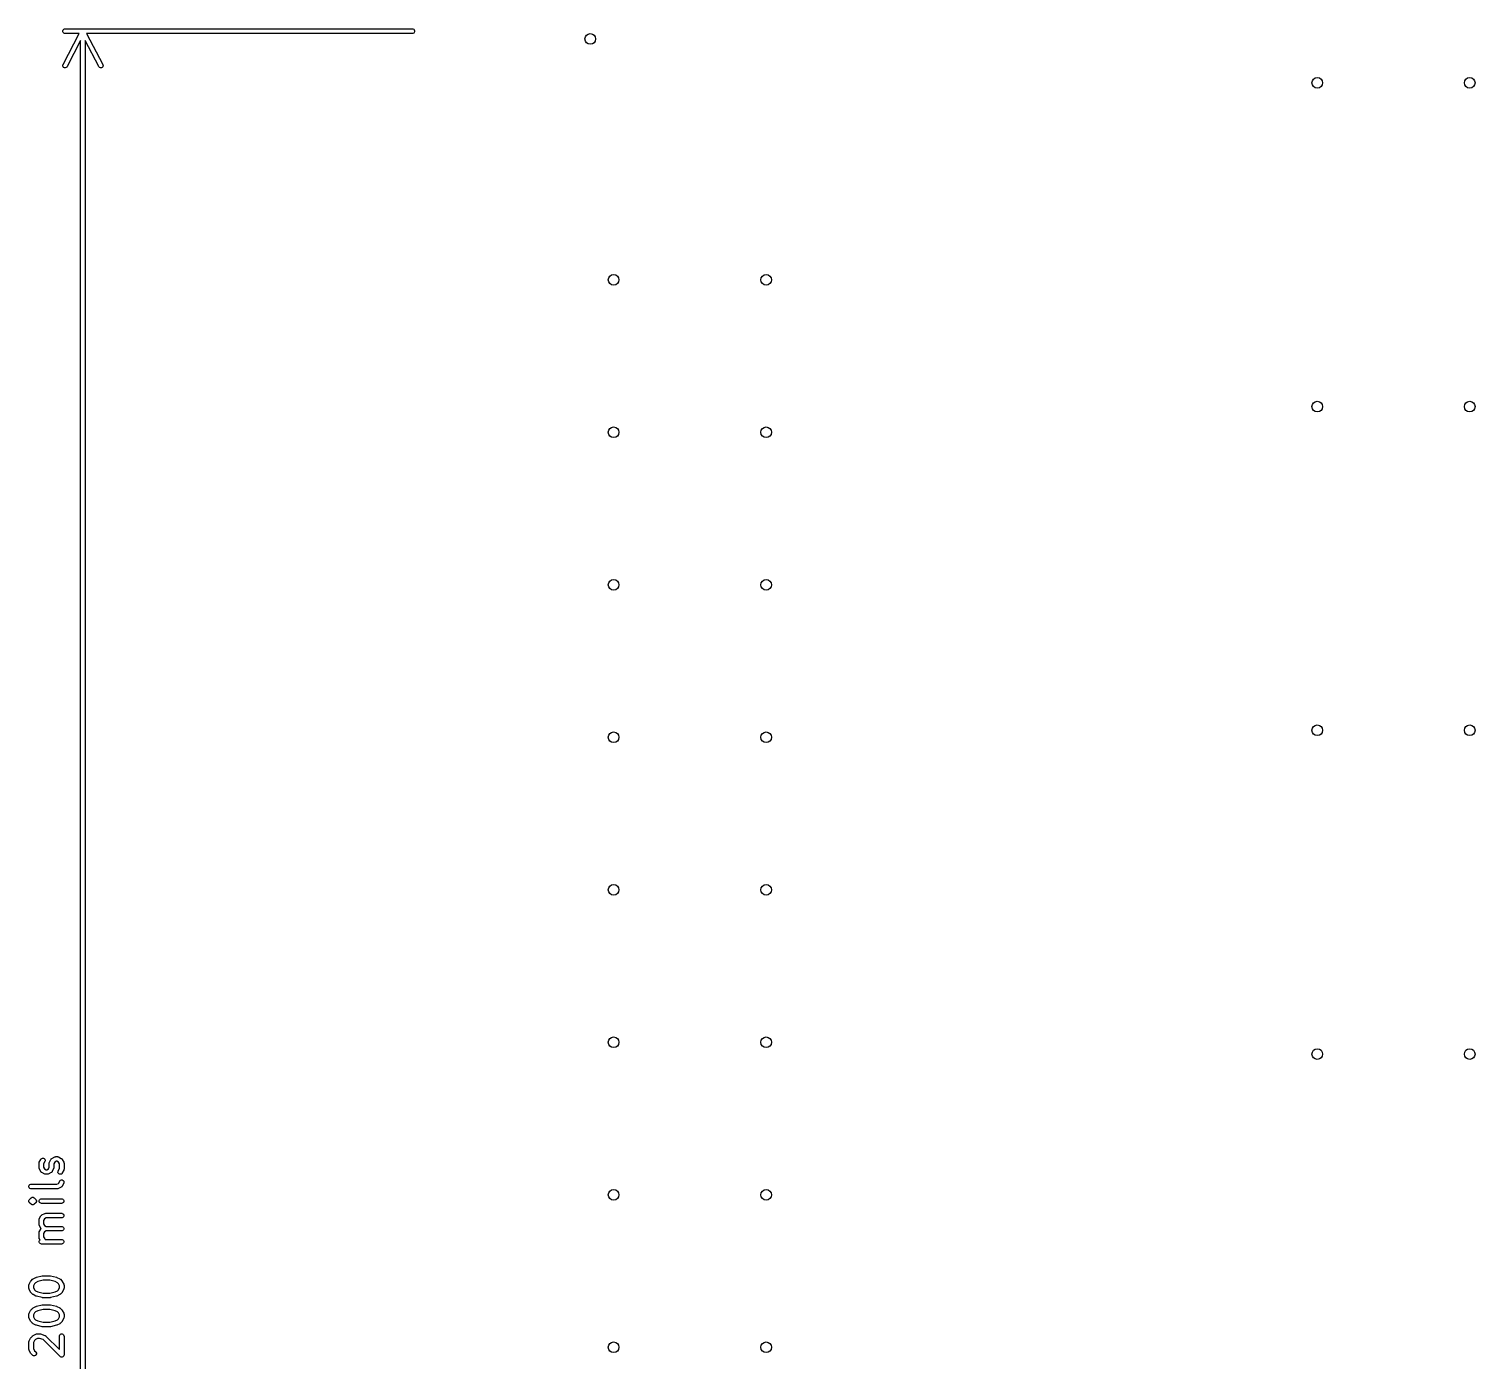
# Model space of a CAD drawing. Extents: x -0.32 to 3.42, y -0.03 to 3.8.
# Drawn here: x -0.325 to 1.542, y 1.895 to 3.613 of the extents above; entities that cross this region are included whole.
import ezdxf

# ---------------------------------------------------------------- set-up
doc = ezdxf.new("R2010")
doc.units = 0
doc.header["$MEASUREMENT"] = 0
doc.layers.add('BLACK', color=7, linetype='CONTINUOUS')

msp = doc.modelspace()

# ---------------------------------------------------------------- linework, layer by layer
at = {"layer": 'BLACK', "linetype": 'CONTINUOUS'}
for p, q in [((-0.281, 3.6106), (-0.2806, 3.6116)), ((-0.281, 3.6094), (-0.281, 3.6106)), ((-0.2806, 3.6084), (-0.281, 3.6094)), ((-0.2807, 3.567), (-0.2599, 3.607)), ((-0.2806, 3.6116), (-0.2798, 3.6125)), ((-0.2798, 3.6075), (-0.2806, 3.6084)), ((-0.2798, 3.6125), (-0.2787, 3.6129)), ((-0.2787, 3.6071), (-0.2798, 3.6075)), ((-0.2787, 3.6129), (-0.2781, 3.613)), ((-0.2781, 3.607), (-0.2787, 3.6071)), ((-0.2781, 3.613), (0.1703, 3.613)), ((-0.2599, 3.607), (-0.2781, 3.607)), ((0.1703, 3.607), (-0.2502, 3.607)), ((-0.2502, 3.607), (-0.2293, 3.567)), ((0.1703, 3.613), (0.1709, 3.6129)), ((0.1709, 3.6071), (0.1703, 3.607)), ((0.1709, 3.6129), (0.172, 3.6125)), ((0.172, 3.6075), (0.1709, 3.6071)), ((0.172, 3.6125), (0.1728, 3.6116)), ((0.1728, 3.6084), (0.172, 3.6075)), ((0.1728, 3.6116), (0.1732, 3.6106)), ((0.1732, 3.6094), (0.1728, 3.6084)), ((0.1732, 3.6106), (0.1732, 3.6094)), ((-0.258, 3.5979), (-0.2755, 3.5643)), ((-0.258, 0.4221), (-0.258, 3.5979)), ((-0.2346, 3.5643), (-0.2521, 3.5979)), ((-0.2521, 3.5979), (-0.2521, 0.4221)), ((-0.2811, 3.5653), (-0.281, 3.5665)), ((-0.281, 3.5665), (-0.2807, 3.567)), ((-0.2293, 3.567), (-0.2291, 3.5665)), ((-0.2291, 3.5665), (-0.229, 3.5653)), ((-0.2807, 3.5642), (-0.2811, 3.5653)), ((-0.28, 3.5633), (-0.2807, 3.5642)), ((-0.2789, 3.5628), (-0.28, 3.5633)), ((-0.2778, 3.5627), (-0.2789, 3.5628)), ((-0.2767, 3.5631), (-0.2778, 3.5627)), ((-0.2758, 3.5638), (-0.2767, 3.5631)), ((-0.2755, 3.5643), (-0.2758, 3.5638)), ((-0.2342, 3.5638), (-0.2346, 3.5643)), ((-0.2334, 3.5631), (-0.2342, 3.5638)), ((-0.2323, 3.5627), (-0.2334, 3.5631)), ((-0.2311, 3.5628), (-0.2323, 3.5627)), ((-0.2301, 3.5633), (-0.2311, 3.5628)), ((-0.2294, 3.5642), (-0.2301, 3.5633)), ((-0.229, 3.5653), (-0.2294, 3.5642)), ((-0.3116, 2.1487), (-0.3115, 2.1493)), ((-0.3116, 2.1431), (-0.3116, 2.1487)), ((-0.3115, 2.1495), (-0.3113, 2.1501)), ((-0.3115, 2.1494), (-0.3115, 2.1495)), ((-0.3115, 2.1493), (-0.3115, 2.1494)), ((-0.3113, 2.1501), (-0.3094, 2.1538)), ((-0.3094, 2.1538), (-0.3091, 2.1543)), ((-0.3091, 2.1543), (-0.3082, 2.155)), ((-0.3082, 2.155), (-0.3071, 2.1554)), ((-0.3071, 2.1554), (-0.306, 2.1553)), ((-0.306, 2.1553), (-0.305, 2.1548)), ((-0.3041, 2.1512), (-0.3057, 2.148)), ((-0.3057, 2.148), (-0.3057, 2.1438)), ((-0.305, 2.1548), (-0.3042, 2.1539)), ((-0.3042, 2.1539), (-0.3038, 2.1529)), ((-0.3039, 2.1517), (-0.3041, 2.1512)), ((-0.3038, 2.1529), (-0.3039, 2.1517)), ((-0.2985, 2.1487), (-0.2984, 2.1493)), ((-0.2985, 2.1438), (-0.2985, 2.1487)), ((-0.2984, 2.1495), (-0.2982, 2.1501)), ((-0.2984, 2.1494), (-0.2984, 2.1495)), ((-0.2984, 2.1493), (-0.2984, 2.1494)), ((-0.2982, 2.1501), (-0.2963, 2.1538)), ((-0.2963, 2.1538), (-0.2962, 2.1539)), ((-0.2962, 2.154), (-0.296, 2.1543)), ((-0.2962, 2.1539), (-0.2962, 2.154)), ((-0.2962, 2.1539), (-0.2962, 2.1539)), ((-0.296, 2.1543), (-0.2957, 2.1545)), ((-0.2957, 2.1545), (-0.2955, 2.1548)), ((-0.2955, 2.1548), (-0.2952, 2.155)), ((-0.2952, 2.155), (-0.2951, 2.155)), ((-0.2951, 2.155), (-0.2951, 2.1551)), ((-0.2951, 2.1551), (-0.295, 2.1551)), ((-0.295, 2.1551), (-0.2912, 2.157)), ((-0.2914, 2.1503), (-0.2926, 2.148)), ((-0.2926, 2.148), (-0.2926, 2.1431)), ((-0.2892, 2.1514), (-0.2914, 2.1503)), ((-0.2912, 2.157), (-0.2907, 2.1572)), ((-0.2907, 2.1572), (-0.2906, 2.1572)), ((-0.2906, 2.1572), (-0.2905, 2.1573)), ((-0.2905, 2.1573), (-0.2899, 2.1573)), ((-0.2899, 2.1573), (-0.288, 2.1573)), ((-0.2887, 2.1514), (-0.2892, 2.1514)), ((-0.2865, 2.1503), (-0.2887, 2.1514)), ((-0.288, 2.1573), (-0.2874, 2.1573)), ((-0.2874, 2.1573), (-0.2873, 2.1572)), ((-0.2873, 2.1572), (-0.2872, 2.1572)), ((-0.2872, 2.1572), (-0.2867, 2.157)), ((-0.2867, 2.157), (-0.283, 2.1551)), ((-0.2854, 2.148), (-0.2865, 2.1503)), ((-0.2854, 2.1419), (-0.2854, 2.148)), ((-0.283, 2.1551), (-0.2829, 2.1551)), ((-0.2829, 2.1551), (-0.2828, 2.155)), ((-0.2828, 2.155), (-0.2828, 2.155)), ((-0.2828, 2.155), (-0.2825, 2.1548)), ((-0.2825, 2.1548), (-0.2822, 2.1545)), ((-0.2822, 2.1545), (-0.2819, 2.1543)), ((-0.2819, 2.1543), (-0.2818, 2.154)), ((-0.2818, 2.154), (-0.2817, 2.1539)), ((-0.2817, 2.1539), (-0.2817, 2.1539)), ((-0.2817, 2.1539), (-0.2816, 2.1538)), ((-0.2816, 2.1538), (-0.2798, 2.1501)), ((-0.2798, 2.1501), (-0.2795, 2.1495)), ((-0.2795, 2.1495), (-0.2795, 2.1494)), ((-0.2795, 2.1494), (-0.2795, 2.1493)), ((-0.2795, 2.1493), (-0.2794, 2.1487)), ((-0.2794, 2.1487), (-0.2794, 2.1412)), ((-0.3115, 2.1425), (-0.3116, 2.1431)), ((-0.3115, 2.1424), (-0.3115, 2.1425)), ((-0.3115, 2.1423), (-0.3115, 2.1424)), ((-0.3113, 2.1418), (-0.3115, 2.1423)), ((-0.3094, 2.138), (-0.3113, 2.1418)), ((-0.3093, 2.1379), (-0.3094, 2.138)), ((-0.3093, 2.1378), (-0.3093, 2.1379)), ((-0.3093, 2.1379), (-0.3093, 2.1379)), ((-0.3091, 2.1375), (-0.3093, 2.1378)), ((-0.3088, 2.1373), (-0.3091, 2.1375)), ((-0.3086, 2.137), (-0.3088, 2.1373)), ((-0.3083, 2.1368), (-0.3086, 2.137)), ((-0.3082, 2.1368), (-0.3083, 2.1368)), ((-0.3081, 2.1367), (-0.3082, 2.1368)), ((-0.3082, 2.1368), (-0.3082, 2.1368)), ((-0.3043, 2.1348), (-0.3081, 2.1367)), ((-0.3057, 2.1438), (-0.3046, 2.1416)), ((-0.3046, 2.1416), (-0.3023, 2.1404)), ((-0.3038, 2.1346), (-0.3043, 2.1348)), ((-0.3037, 2.1346), (-0.3038, 2.1346)), ((-0.3036, 2.1346), (-0.3037, 2.1346)), ((-0.303, 2.1345), (-0.3036, 2.1346)), ((-0.3011, 2.1345), (-0.303, 2.1345)), ((-0.3023, 2.1404), (-0.3018, 2.1404)), ((-0.3018, 2.1404), (-0.2996, 2.1416)), ((-0.3006, 2.1346), (-0.3011, 2.1345)), ((-0.3005, 2.1346), (-0.3006, 2.1346)), ((-0.3004, 2.1346), (-0.3005, 2.1346)), ((-0.2998, 2.1348), (-0.3004, 2.1346)), ((-0.2961, 2.1367), (-0.2998, 2.1348)), ((-0.2996, 2.1416), (-0.2985, 2.1438)), ((-0.296, 2.1368), (-0.2961, 2.1367)), ((-0.2959, 2.1368), (-0.296, 2.1368)), ((-0.2956, 2.137), (-0.2959, 2.1368)), ((-0.2959, 2.1368), (-0.2959, 2.1368)), ((-0.2953, 2.1373), (-0.2956, 2.137)), ((-0.2951, 2.1375), (-0.2953, 2.1373)), ((-0.2949, 2.1378), (-0.2951, 2.1375)), ((-0.2948, 2.1379), (-0.2949, 2.1378)), ((-0.2929, 2.1418), (-0.2948, 2.138)), ((-0.2948, 2.138), (-0.2948, 2.1379)), ((-0.2948, 2.1379), (-0.2948, 2.1379)), ((-0.2927, 2.1423), (-0.2929, 2.1418)), ((-0.2926, 2.1425), (-0.2927, 2.1424)), ((-0.2927, 2.1424), (-0.2927, 2.1423)), ((-0.2926, 2.1431), (-0.2926, 2.1425)), ((-0.2872, 2.1371), (-0.2871, 2.1383)), ((-0.2868, 2.136), (-0.2872, 2.1371)), ((-0.2871, 2.1383), (-0.2869, 2.1388)), ((-0.2869, 2.1388), (-0.2854, 2.1419)), ((-0.2861, 2.1352), (-0.2868, 2.136)), ((-0.2851, 2.1346), (-0.2861, 2.1352)), ((-0.2839, 2.1346), (-0.2851, 2.1346)), ((-0.2828, 2.1349), (-0.2839, 2.1346)), ((-0.2819, 2.1357), (-0.2828, 2.1349)), ((-0.2816, 2.1362), (-0.2819, 2.1357)), ((-0.2798, 2.1399), (-0.2816, 2.1362)), ((-0.2795, 2.1405), (-0.2798, 2.1399)), ((-0.2794, 2.1412), (-0.2795, 2.1407)), ((-0.2795, 2.1407), (-0.2795, 2.1406)), ((-0.2795, 2.1406), (-0.2795, 2.1405)), ((-0.3247, 2.1193), (-0.3242, 2.1204)), ((-0.3247, 2.1182), (-0.3247, 2.1193)), ((-0.3242, 2.1171), (-0.3247, 2.1182)), ((-0.3242, 2.1204), (-0.3234, 2.1212)), ((-0.3234, 2.1163), (-0.3242, 2.1171)), ((-0.3234, 2.1212), (-0.3223, 2.1216)), ((-0.3223, 2.1158), (-0.3234, 2.1163)), ((-0.3223, 2.1216), (-0.3218, 2.1217)), ((-0.3218, 2.1158), (-0.3223, 2.1158)), ((-0.3218, 2.1217), (-0.2887, 2.1217)), ((-0.288, 2.1158), (-0.3218, 2.1158)), ((-0.2887, 2.1217), (-0.2865, 2.1228)), ((-0.2874, 2.1158), (-0.288, 2.1158)), ((-0.2873, 2.1159), (-0.2874, 2.1158)), ((-0.2872, 2.1159), (-0.2873, 2.1159)), ((-0.2867, 2.1161), (-0.2872, 2.1159)), ((-0.283, 2.118), (-0.2867, 2.1161)), ((-0.2865, 2.1228), (-0.285, 2.1257)), ((-0.285, 2.1257), (-0.2847, 2.1262)), ((-0.2847, 2.1262), (-0.2839, 2.1269)), ((-0.2839, 2.1269), (-0.2828, 2.1273)), ((-0.2829, 2.118), (-0.283, 2.118)), ((-0.2828, 2.118), (-0.2829, 2.118)), ((-0.2828, 2.1273), (-0.2816, 2.1272)), ((-0.2825, 2.1183), (-0.2828, 2.1181)), ((-0.2828, 2.1181), (-0.2828, 2.118)), ((-0.2822, 2.1186), (-0.2825, 2.1183)), ((-0.2819, 2.1188), (-0.2822, 2.1186)), ((-0.2818, 2.1191), (-0.2819, 2.1188)), ((-0.2817, 2.1191), (-0.2818, 2.1191)), ((-0.2816, 2.1193), (-0.2817, 2.1192)), ((-0.2817, 2.1192), (-0.2817, 2.1191)), ((-0.2816, 2.1272), (-0.2806, 2.1267)), ((-0.2798, 2.123), (-0.2816, 2.1193)), ((-0.2806, 2.1267), (-0.2798, 2.1258)), ((-0.2798, 2.1258), (-0.2795, 2.1247)), ((-0.2795, 2.1236), (-0.2798, 2.123)), ((-0.2795, 2.1247), (-0.2795, 2.1236)), ((-0.3247, 2.1006), (-0.3242, 2.1016)), ((-0.3247, 2.0994), (-0.3247, 2.1006)), ((-0.3242, 2.0983), (-0.3247, 2.0994)), ((-0.3242, 2.1016), (-0.3239, 2.1021)), ((-0.3239, 2.0979), (-0.3242, 2.0983)), ((-0.3239, 2.1021), (-0.322, 2.104)), ((-0.322, 2.096), (-0.3239, 2.0979)), ((-0.322, 2.104), (-0.3215, 2.1043)), ((-0.3215, 2.0957), (-0.322, 2.096)), ((-0.3215, 2.1043), (-0.3205, 2.1048)), ((-0.3205, 2.0952), (-0.3215, 2.0957)), ((-0.3205, 2.1048), (-0.3193, 2.1048)), ((-0.3193, 2.0952), (-0.3205, 2.0952)), ((-0.3205, 2.0952), (-0.3205, 2.0952)), ((-0.3193, 2.1048), (-0.3183, 2.1043)), ((-0.3183, 2.0957), (-0.3193, 2.0952)), ((-0.3183, 2.1043), (-0.3178, 2.104)), ((-0.3178, 2.096), (-0.3183, 2.0957)), ((-0.3178, 2.104), (-0.3159, 2.1021)), ((-0.3159, 2.0979), (-0.3178, 2.096)), ((-0.3159, 2.1021), (-0.3156, 2.1016)), ((-0.3156, 2.0983), (-0.3159, 2.0979)), ((-0.3156, 2.1016), (-0.3154, 2.1013)), ((-0.3151, 2.0994), (-0.3156, 2.0983)), ((-0.3154, 2.1013), (-0.3151, 2.1006)), ((-0.3151, 2.1006), (-0.3151, 2.0994)), ((-0.3115, 2.1006), (-0.3111, 2.1016)), ((-0.3115, 2.0994), (-0.3115, 2.1006)), ((-0.3111, 2.0983), (-0.3115, 2.0994)), ((-0.3111, 2.1016), (-0.3103, 2.1024)), ((-0.3103, 2.0975), (-0.3111, 2.0983)), ((-0.3103, 2.1024), (-0.3092, 2.1029)), ((-0.3092, 2.0971), (-0.3103, 2.0975)), ((-0.3092, 2.1029), (-0.3086, 2.1029)), ((-0.3086, 2.097), (-0.3092, 2.0971)), ((-0.3086, 2.1029), (-0.2824, 2.1029)), ((-0.2824, 2.097), (-0.3086, 2.097)), ((-0.2824, 2.1029), (-0.2818, 2.1029)), ((-0.2818, 2.0971), (-0.2824, 2.097)), ((-0.2818, 2.1029), (-0.2808, 2.1024)), ((-0.2808, 2.0975), (-0.2818, 2.0971)), ((-0.2808, 2.1024), (-0.2799, 2.1016)), ((-0.2799, 2.0983), (-0.2808, 2.0975)), ((-0.2799, 2.1016), (-0.2795, 2.1006)), ((-0.2795, 2.0994), (-0.2799, 2.0983)), ((-0.2795, 2.1006), (-0.2795, 2.0994)), ((-0.3116, 2.0756), (-0.3115, 2.0762)), ((-0.3116, 2.07), (-0.3116, 2.0756)), ((-0.3115, 2.0764), (-0.3113, 2.0769)), ((-0.3115, 2.0763), (-0.3115, 2.0764)), ((-0.3115, 2.0762), (-0.3115, 2.0763)), ((-0.3113, 2.0769), (-0.3094, 2.0807)), ((-0.3094, 2.0807), (-0.3093, 2.0808)), ((-0.3093, 2.0809), (-0.3091, 2.0812)), ((-0.3093, 2.0808), (-0.3093, 2.0809)), ((-0.3093, 2.0808), (-0.3093, 2.0808)), ((-0.3091, 2.0812), (-0.3088, 2.0814)), ((-0.3088, 2.0814), (-0.3086, 2.0817)), ((-0.3086, 2.0817), (-0.3083, 2.0819)), ((-0.3083, 2.0819), (-0.3082, 2.0819)), ((-0.3082, 2.0819), (-0.3081, 2.082)), ((-0.3082, 2.0819), (-0.3082, 2.0819)), ((-0.3081, 2.082), (-0.3043, 2.0839)), ((-0.3046, 2.0772), (-0.3057, 2.0749)), ((-0.3057, 2.0749), (-0.3057, 2.0707)), ((-0.3023, 2.0783), (-0.3046, 2.0772)), ((-0.3043, 2.0839), (-0.3038, 2.0841)), ((-0.3038, 2.0841), (-0.3037, 2.0841)), ((-0.3037, 2.0841), (-0.3036, 2.0841)), ((-0.3036, 2.0841), (-0.303, 2.0842)), ((-0.303, 2.0842), (-0.2824, 2.0842)), ((-0.2824, 2.0783), (-0.3023, 2.0783)), ((-0.2824, 2.0842), (-0.2818, 2.0841)), ((-0.2818, 2.0783), (-0.2824, 2.0783)), ((-0.2818, 2.0841), (-0.2808, 2.0837)), ((-0.2808, 2.0788), (-0.2818, 2.0783)), ((-0.2808, 2.0837), (-0.2799, 2.0829)), ((-0.2799, 2.0796), (-0.2808, 2.0788)), ((-0.2799, 2.0829), (-0.2795, 2.0818)), ((-0.2795, 2.0807), (-0.2799, 2.0796)), ((-0.2795, 2.0818), (-0.2795, 2.0807)), ((-0.3115, 2.0694), (-0.3116, 2.07)), ((-0.3116, 2.0587), (-0.3115, 2.0593)), ((-0.3116, 2.0531), (-0.3116, 2.0587)), ((-0.3115, 2.0693), (-0.3115, 2.0694)), ((-0.3115, 2.0692), (-0.3115, 2.0693)), ((-0.3113, 2.0687), (-0.3115, 2.0692)), ((-0.3115, 2.0595), (-0.3113, 2.0601)), ((-0.3115, 2.0594), (-0.3115, 2.0595)), ((-0.3115, 2.0593), (-0.3115, 2.0594)), ((-0.3094, 2.0649), (-0.3113, 2.0687)), ((-0.3113, 2.0601), (-0.3094, 2.0638)), ((-0.3093, 2.0648), (-0.3094, 2.0649)), ((-0.3094, 2.0638), (-0.3093, 2.0639)), ((-0.3093, 2.0647), (-0.3093, 2.0648)), ((-0.3093, 2.0648), (-0.3093, 2.0648)), ((-0.3091, 2.0644), (-0.3093, 2.0647)), ((-0.3093, 2.064), (-0.3091, 2.0643)), ((-0.3093, 2.0639), (-0.3093, 2.064)), ((-0.3093, 2.064), (-0.3093, 2.064)), ((-0.3091, 2.0643), (-0.309, 2.0644)), ((-0.309, 2.0644), (-0.3091, 2.0644)), ((-0.3057, 2.0707), (-0.3046, 2.0684)), ((-0.3046, 2.0603), (-0.3057, 2.058)), ((-0.3057, 2.058), (-0.3057, 2.0538)), ((-0.3057, 2.0538), (-0.3043, 2.0511)), ((-0.3046, 2.0684), (-0.3023, 2.0673)), ((-0.3023, 2.0614), (-0.3046, 2.0603)), ((-0.3023, 2.0673), (-0.2824, 2.0673)), ((-0.2824, 2.0614), (-0.3023, 2.0614)), ((-0.2824, 2.0673), (-0.2818, 2.0673)), ((-0.2818, 2.0615), (-0.2824, 2.0614)), ((-0.2818, 2.0673), (-0.2808, 2.0668)), ((-0.2808, 2.0619), (-0.2818, 2.0615)), ((-0.2808, 2.0668), (-0.2799, 2.066)), ((-0.2799, 2.0627), (-0.2808, 2.0619)), ((-0.2799, 2.066), (-0.2795, 2.0649)), ((-0.2795, 2.0638), (-0.2799, 2.0627)), ((-0.2795, 2.0649), (-0.2795, 2.0638)), ((-0.3115, 2.0525), (-0.3116, 2.0531)), ((-0.3115, 2.0524), (-0.3115, 2.0525)), ((-0.3115, 2.0523), (-0.3115, 2.0524)), ((-0.3113, 2.0518), (-0.3115, 2.0523)), ((-0.3115, 2.0481), (-0.3111, 2.0491)), ((-0.3115, 2.0469), (-0.3115, 2.0481)), ((-0.3111, 2.0459), (-0.3115, 2.0469)), ((-0.3103, 2.0499), (-0.3113, 2.0518)), ((-0.3111, 2.0491), (-0.3103, 2.0499)), ((-0.3103, 2.045), (-0.3111, 2.0459)), ((-0.3092, 2.0446), (-0.3103, 2.045)), ((-0.3086, 2.0445), (-0.3092, 2.0446)), ((-0.2824, 2.0445), (-0.3086, 2.0445)), ((-0.3043, 2.0511), (-0.3037, 2.0504)), ((-0.3037, 2.0504), (-0.2824, 2.0504)), ((-0.2824, 2.0504), (-0.2818, 2.0504)), ((-0.2818, 2.0446), (-0.2824, 2.0445)), ((-0.2818, 2.0504), (-0.2808, 2.05)), ((-0.2808, 2.045), (-0.2818, 2.0446)), ((-0.2808, 2.05), (-0.2799, 2.0491)), ((-0.2799, 2.0459), (-0.2808, 2.045)), ((-0.2799, 2.0491), (-0.2795, 2.0481)), ((-0.2795, 2.0469), (-0.2799, 2.0459)), ((-0.2795, 2.0481), (-0.2795, 2.0469)), ((-0.322, 1.9971), (-0.3201, 1.999)), ((-0.3201, 1.999), (-0.3199, 1.9992)), ((-0.3199, 1.9992), (-0.3198, 1.9992)), ((-0.3198, 1.9992), (-0.3197, 1.9993)), ((-0.3197, 1.9993), (-0.3196, 1.9994)), ((-0.3197, 1.9993), (-0.3197, 1.9993)), ((-0.3196, 1.9994), (-0.3193, 1.9995)), ((-0.3193, 1.9995), (-0.3156, 2.0014)), ((-0.3156, 2.0014), (-0.3155, 2.0014)), ((-0.3155, 2.0014), (-0.3153, 2.0015)), ((-0.3155, 2.0014), (-0.3155, 2.0014)), ((-0.3153, 2.0015), (-0.315, 2.0016)), ((-0.315, 2.0016), (-0.3075, 2.0035)), ((-0.315, 2.0016), (-0.315, 2.0016)), ((-0.315, 2.0016), (-0.315, 2.0016)), ((-0.3075, 2.0035), (-0.3074, 2.0035)), ((-0.3074, 2.0035), (-0.3073, 2.0035)), ((-0.3073, 2.0035), (-0.3071, 2.0035)), ((-0.3071, 2.0035), (-0.3069, 2.0036)), ((-0.3069, 2.0036), (-0.3069, 2.0036)), ((-0.3069, 2.0036), (-0.3068, 2.0036)), ((-0.3068, 2.0036), (-0.2974, 2.0036)), ((-0.2974, 2.0036), (-0.2973, 2.0036)), ((-0.2973, 2.0036), (-0.2973, 2.0036)), ((-0.2973, 2.0036), (-0.297, 2.0035)), ((-0.297, 2.0035), (-0.2968, 2.0035)), ((-0.2968, 2.0035), (-0.2968, 2.0035)), ((-0.2968, 2.0035), (-0.2967, 2.0035)), ((-0.2967, 2.0035), (-0.2892, 2.0016)), ((-0.2892, 2.0016), (-0.2891, 2.0016)), ((-0.2891, 2.0016), (-0.2891, 2.0016)), ((-0.2891, 2.0016), (-0.2889, 2.0015)), ((-0.2889, 2.0015), (-0.2886, 2.0014)), ((-0.2886, 2.0014), (-0.2886, 2.0014)), ((-0.2886, 2.0014), (-0.2886, 2.0014)), ((-0.2886, 2.0014), (-0.2848, 1.9995)), ((-0.2848, 1.9995), (-0.2846, 1.9994)), ((-0.2846, 1.9994), (-0.2845, 1.9993)), ((-0.2845, 1.9993), (-0.2844, 1.9993)), ((-0.2844, 1.9993), (-0.2843, 1.9992)), ((-0.2843, 1.9992), (-0.2843, 1.9992)), ((-0.2843, 1.9992), (-0.2841, 1.999)), ((-0.2841, 1.999), (-0.2822, 1.9971)), ((-0.3247, 1.9918), (-0.3246, 1.9919)), ((-0.3247, 1.9913), (-0.3247, 1.9918)), ((-0.3247, 1.9875), (-0.3247, 1.9913)), ((-0.3247, 1.9869), (-0.3247, 1.9875)), ((-0.3246, 1.9868), (-0.3247, 1.9869)), ((-0.3246, 1.992), (-0.3244, 1.9926)), ((-0.3246, 1.9919), (-0.3246, 1.992)), ((-0.3246, 1.9867), (-0.3246, 1.9868)), ((-0.3244, 1.9862), (-0.3246, 1.9867)), ((-0.3244, 1.9926), (-0.3225, 1.9963)), ((-0.3225, 1.9824), (-0.3244, 1.9862)), ((-0.3225, 1.9963), (-0.3224, 1.9966)), ((-0.3224, 1.9822), (-0.3225, 1.9824)), ((-0.3224, 1.9966), (-0.3223, 1.9966)), ((-0.3223, 1.9821), (-0.3224, 1.9822)), ((-0.3223, 1.9967), (-0.3222, 1.9968)), ((-0.3223, 1.9966), (-0.3223, 1.9967)), ((-0.3223, 1.982), (-0.3223, 1.9821)), ((-0.3222, 1.9819), (-0.3223, 1.982)), ((-0.3222, 1.9969), (-0.322, 1.9971)), ((-0.3222, 1.9968), (-0.3222, 1.9969)), ((-0.322, 1.9817), (-0.3222, 1.9819)), ((-0.3222, 1.9819), (-0.3222, 1.9819)), ((-0.3201, 1.9798), (-0.322, 1.9817)), ((-0.3199, 1.9796), (-0.3201, 1.9798)), ((-0.3198, 1.9795), (-0.3199, 1.9796)), ((-0.3197, 1.9795), (-0.3198, 1.9795)), ((-0.3197, 1.9794), (-0.3197, 1.9795)), ((-0.3196, 1.9794), (-0.3197, 1.9794)), ((-0.3193, 1.9792), (-0.3196, 1.9794)), ((-0.3156, 1.9774), (-0.3193, 1.9792)), ((-0.3175, 1.9933), (-0.3188, 1.9906)), ((-0.3188, 1.9906), (-0.3188, 1.9882)), ((-0.3188, 1.9882), (-0.3175, 1.9855)), ((-0.3163, 1.9944), (-0.3175, 1.9933)), ((-0.3175, 1.9855), (-0.3163, 1.9843)), ((-0.3132, 1.996), (-0.3163, 1.9944)), ((-0.3163, 1.9843), (-0.3132, 1.9828)), ((-0.3064, 1.9977), (-0.3132, 1.996)), ((-0.3132, 1.9828), (-0.3064, 1.9811)), ((-0.2978, 1.9977), (-0.3064, 1.9977)), ((-0.3064, 1.9811), (-0.2978, 1.9811)), ((-0.2909, 1.996), (-0.2978, 1.9977)), ((-0.2978, 1.9811), (-0.2909, 1.9828)), ((-0.2879, 1.9944), (-0.2909, 1.996)), ((-0.2909, 1.9828), (-0.2879, 1.9843)), ((-0.2848, 1.9792), (-0.2886, 1.9774)), ((-0.2867, 1.9933), (-0.2879, 1.9944)), ((-0.2879, 1.9843), (-0.2867, 1.9855)), ((-0.2854, 1.9906), (-0.2867, 1.9933)), ((-0.2867, 1.9855), (-0.2854, 1.9882)), ((-0.2854, 1.9882), (-0.2854, 1.9906)), ((-0.2846, 1.9794), (-0.2848, 1.9792)), ((-0.2845, 1.9794), (-0.2846, 1.9794)), ((-0.2844, 1.9795), (-0.2845, 1.9794)), ((-0.2843, 1.9795), (-0.2844, 1.9795)), ((-0.2841, 1.9798), (-0.2843, 1.9796)), ((-0.2843, 1.9796), (-0.2843, 1.9795)), ((-0.2822, 1.9817), (-0.2841, 1.9798)), ((-0.2822, 1.9971), (-0.282, 1.9969)), ((-0.282, 1.9819), (-0.2822, 1.9817)), ((-0.282, 1.9969), (-0.2819, 1.9968)), ((-0.2819, 1.9819), (-0.282, 1.9819)), ((-0.2819, 1.9968), (-0.2819, 1.9967)), ((-0.2819, 1.9967), (-0.2818, 1.9966)), ((-0.2818, 1.9821), (-0.2819, 1.982)), ((-0.2819, 1.982), (-0.2819, 1.9819)), ((-0.2818, 1.9966), (-0.2818, 1.9966)), ((-0.2818, 1.9966), (-0.2816, 1.9963)), ((-0.2816, 1.9824), (-0.2818, 1.9822)), ((-0.2818, 1.9822), (-0.2818, 1.9821)), ((-0.2816, 1.9963), (-0.2798, 1.9926)), ((-0.2798, 1.9862), (-0.2816, 1.9824)), ((-0.2798, 1.9926), (-0.2795, 1.992)), ((-0.2795, 1.9867), (-0.2798, 1.9862)), ((-0.2795, 1.992), (-0.2795, 1.9919)), ((-0.2795, 1.9919), (-0.2795, 1.9918)), ((-0.2795, 1.9918), (-0.2794, 1.9913)), ((-0.2794, 1.9875), (-0.2795, 1.9869)), ((-0.2795, 1.9869), (-0.2795, 1.9868)), ((-0.2795, 1.9868), (-0.2795, 1.9867)), ((-0.2794, 1.9913), (-0.2794, 1.9875)), ((-0.322, 1.9596), (-0.3201, 1.9615)), ((-0.3201, 1.9615), (-0.3199, 1.9617)), ((-0.3199, 1.9617), (-0.3198, 1.9617)), ((-0.3198, 1.9617), (-0.3197, 1.9618)), ((-0.3197, 1.9618), (-0.3196, 1.9619)), ((-0.3197, 1.9618), (-0.3197, 1.9618)), ((-0.3196, 1.9619), (-0.3193, 1.962)), ((-0.3193, 1.962), (-0.3156, 1.9639)), ((-0.3155, 1.9773), (-0.3156, 1.9774)), ((-0.3156, 1.9639), (-0.3155, 1.9639)), ((-0.3153, 1.9772), (-0.3155, 1.9773)), ((-0.3155, 1.9773), (-0.3155, 1.9773)), ((-0.3155, 1.9639), (-0.3153, 1.964)), ((-0.3155, 1.9639), (-0.3155, 1.9639)), ((-0.315, 1.9772), (-0.3153, 1.9772)), ((-0.3153, 1.964), (-0.315, 1.9641)), ((-0.315, 1.9771), (-0.315, 1.9772)), ((-0.315, 1.9772), (-0.315, 1.9772)), ((-0.3075, 1.9753), (-0.315, 1.9771)), ((-0.315, 1.9641), (-0.3075, 1.966)), ((-0.315, 1.9641), (-0.315, 1.9641)), ((-0.315, 1.9641), (-0.315, 1.9641)), ((-0.3074, 1.9752), (-0.3075, 1.9753)), ((-0.3075, 1.966), (-0.3074, 1.966)), ((-0.3073, 1.9752), (-0.3074, 1.9752)), ((-0.3074, 1.966), (-0.3073, 1.966)), ((-0.3071, 1.9752), (-0.3073, 1.9752)), ((-0.3073, 1.966), (-0.3071, 1.966)), ((-0.3069, 1.9752), (-0.3071, 1.9752)), ((-0.3071, 1.966), (-0.3069, 1.9661)), ((-0.3068, 1.9752), (-0.3069, 1.9752)), ((-0.3069, 1.9752), (-0.3069, 1.9752)), ((-0.3069, 1.9661), (-0.3069, 1.9661)), ((-0.3069, 1.9661), (-0.3068, 1.9661)), ((-0.2974, 1.9752), (-0.3068, 1.9752)), ((-0.3068, 1.9661), (-0.2974, 1.9661)), ((-0.2973, 1.9752), (-0.2974, 1.9752)), ((-0.2974, 1.9661), (-0.2973, 1.9661)), ((-0.297, 1.9752), (-0.2973, 1.9752)), ((-0.2973, 1.9752), (-0.2973, 1.9752)), ((-0.2973, 1.9661), (-0.2973, 1.9661)), ((-0.2973, 1.9661), (-0.297, 1.966)), ((-0.2968, 1.9752), (-0.297, 1.9752)), ((-0.297, 1.966), (-0.2968, 1.966)), ((-0.2967, 1.9753), (-0.2968, 1.9752)), ((-0.2968, 1.9752), (-0.2968, 1.9752)), ((-0.2968, 1.966), (-0.2968, 1.966)), ((-0.2968, 1.966), (-0.2967, 1.966)), ((-0.2892, 1.9771), (-0.2967, 1.9753)), ((-0.2967, 1.966), (-0.2892, 1.9641)), ((-0.2891, 1.9772), (-0.2892, 1.9771)), ((-0.2892, 1.9641), (-0.2891, 1.9641)), ((-0.2889, 1.9772), (-0.2891, 1.9772)), ((-0.2891, 1.9772), (-0.2891, 1.9772)), ((-0.2891, 1.9641), (-0.2891, 1.9641)), ((-0.2891, 1.9641), (-0.2889, 1.964)), ((-0.2886, 1.9773), (-0.2889, 1.9772)), ((-0.2889, 1.964), (-0.2886, 1.9639)), ((-0.2886, 1.9774), (-0.2886, 1.9773)), ((-0.2886, 1.9773), (-0.2886, 1.9773)), ((-0.2886, 1.9639), (-0.2886, 1.9639)), ((-0.2886, 1.9639), (-0.2886, 1.9639)), ((-0.2886, 1.9639), (-0.2848, 1.962)), ((-0.2848, 1.962), (-0.2846, 1.9619)), ((-0.2846, 1.9619), (-0.2845, 1.9618)), ((-0.2845, 1.9618), (-0.2844, 1.9618)), ((-0.2844, 1.9618), (-0.2843, 1.9617)), ((-0.2843, 1.9617), (-0.2843, 1.9617)), ((-0.2843, 1.9617), (-0.2841, 1.9615)), ((-0.2841, 1.9615), (-0.2822, 1.9596)), ((-0.3247, 1.9543), (-0.3246, 1.9544)), ((-0.3247, 1.9538), (-0.3247, 1.9543)), ((-0.3247, 1.95), (-0.3247, 1.9538)), ((-0.3247, 1.9494), (-0.3247, 1.95)), ((-0.3246, 1.9493), (-0.3247, 1.9494)), ((-0.3246, 1.9545), (-0.3244, 1.9551)), ((-0.3246, 1.9544), (-0.3246, 1.9545)), ((-0.3246, 1.9492), (-0.3246, 1.9493)), ((-0.3244, 1.9487), (-0.3246, 1.9492)), ((-0.3244, 1.9551), (-0.3225, 1.9588)), ((-0.3225, 1.9449), (-0.3244, 1.9487)), ((-0.3225, 1.9588), (-0.3224, 1.9591)), ((-0.3224, 1.9447), (-0.3225, 1.9449)), ((-0.3224, 1.9591), (-0.3223, 1.9591)), ((-0.3223, 1.9446), (-0.3224, 1.9447)), ((-0.3223, 1.9592), (-0.3222, 1.9593)), ((-0.3223, 1.9591), (-0.3223, 1.9592)), ((-0.3223, 1.9445), (-0.3223, 1.9446)), ((-0.3222, 1.9444), (-0.3223, 1.9445)), ((-0.3222, 1.9594), (-0.322, 1.9596)), ((-0.3222, 1.9593), (-0.3222, 1.9594)), ((-0.322, 1.9442), (-0.3222, 1.9444)), ((-0.3222, 1.9444), (-0.3222, 1.9444)), ((-0.3201, 1.9423), (-0.322, 1.9442)), ((-0.3199, 1.9421), (-0.3201, 1.9423)), ((-0.3198, 1.9421), (-0.3199, 1.9421)), ((-0.3197, 1.942), (-0.3198, 1.9421)), ((-0.3197, 1.9419), (-0.3197, 1.942)), ((-0.3196, 1.9419), (-0.3197, 1.9419)), ((-0.3193, 1.9417), (-0.3196, 1.9419)), ((-0.3156, 1.9399), (-0.3193, 1.9417)), ((-0.3175, 1.9558), (-0.3188, 1.9531)), ((-0.3188, 1.9531), (-0.3188, 1.9507)), ((-0.3188, 1.9507), (-0.3175, 1.948)), ((-0.3163, 1.957), (-0.3175, 1.9558)), ((-0.3175, 1.948), (-0.3163, 1.9468)), ((-0.3132, 1.9585), (-0.3163, 1.957)), ((-0.3163, 1.9468), (-0.3132, 1.9453)), ((-0.3064, 1.9602), (-0.3132, 1.9585)), ((-0.3132, 1.9453), (-0.3064, 1.9436)), ((-0.2978, 1.9602), (-0.3064, 1.9602)), ((-0.3064, 1.9436), (-0.2978, 1.9436)), ((-0.2909, 1.9585), (-0.2978, 1.9602)), ((-0.2978, 1.9436), (-0.2909, 1.9453)), ((-0.2879, 1.957), (-0.2909, 1.9585)), ((-0.2909, 1.9453), (-0.2879, 1.9468)), ((-0.2848, 1.9417), (-0.2886, 1.9399)), ((-0.2867, 1.9558), (-0.2879, 1.957)), ((-0.2879, 1.9468), (-0.2867, 1.948)), ((-0.2854, 1.9531), (-0.2867, 1.9558)), ((-0.2867, 1.948), (-0.2854, 1.9507)), ((-0.2854, 1.9507), (-0.2854, 1.9531)), ((-0.2846, 1.9419), (-0.2848, 1.9417)), ((-0.2845, 1.9419), (-0.2846, 1.9419)), ((-0.2844, 1.942), (-0.2845, 1.9419)), ((-0.2843, 1.9421), (-0.2844, 1.942)), ((-0.2841, 1.9423), (-0.2843, 1.9421)), ((-0.2843, 1.9421), (-0.2843, 1.9421)), ((-0.2822, 1.9442), (-0.2841, 1.9423)), ((-0.2822, 1.9596), (-0.282, 1.9594)), ((-0.282, 1.9444), (-0.2822, 1.9442)), ((-0.282, 1.9594), (-0.2819, 1.9593)), ((-0.2819, 1.9444), (-0.282, 1.9444)), ((-0.2819, 1.9593), (-0.2819, 1.9592)), ((-0.2819, 1.9592), (-0.2818, 1.9591)), ((-0.2818, 1.9446), (-0.2819, 1.9445)), ((-0.2819, 1.9445), (-0.2819, 1.9444)), ((-0.2818, 1.9591), (-0.2818, 1.9591)), ((-0.2818, 1.9591), (-0.2816, 1.9588)), ((-0.2816, 1.9449), (-0.2818, 1.9447)), ((-0.2818, 1.9447), (-0.2818, 1.9446)), ((-0.2816, 1.9588), (-0.2798, 1.9551)), ((-0.2798, 1.9487), (-0.2816, 1.9449)), ((-0.2798, 1.9551), (-0.2795, 1.9545)), ((-0.2795, 1.9492), (-0.2798, 1.9487)), ((-0.2795, 1.9545), (-0.2795, 1.9544)), ((-0.2795, 1.9544), (-0.2795, 1.9543)), ((-0.2795, 1.9543), (-0.2794, 1.9538)), ((-0.2794, 1.95), (-0.2795, 1.9494)), ((-0.2795, 1.9494), (-0.2795, 1.9493)), ((-0.2795, 1.9493), (-0.2795, 1.9492)), ((-0.2794, 1.9538), (-0.2794, 1.95)), ((-0.3244, 1.9195), (-0.3225, 1.9232)), ((-0.3225, 1.9232), (-0.3224, 1.9235)), ((-0.3224, 1.9235), (-0.3223, 1.9235)), ((-0.3223, 1.9236), (-0.3222, 1.9237)), ((-0.3223, 1.9235), (-0.3223, 1.9236)), ((-0.3222, 1.9237), (-0.322, 1.924)), ((-0.3222, 1.9237), (-0.3222, 1.9237)), ((-0.322, 1.924), (-0.3201, 1.9258)), ((-0.3201, 1.9258), (-0.3199, 1.926)), ((-0.3199, 1.926), (-0.3198, 1.9261)), ((-0.3198, 1.9261), (-0.3197, 1.9261)), ((-0.3197, 1.9261), (-0.3197, 1.9262)), ((-0.3197, 1.9262), (-0.3196, 1.9262)), ((-0.3196, 1.9262), (-0.3193, 1.9264)), ((-0.3193, 1.9264), (-0.3156, 1.9283)), ((-0.3155, 1.9399), (-0.3156, 1.9399)), ((-0.3156, 1.9283), (-0.315, 1.9285)), ((-0.3155, 1.9398), (-0.3155, 1.9399)), ((-0.3153, 1.9398), (-0.3155, 1.9398)), ((-0.315, 1.9397), (-0.3153, 1.9398)), ((-0.315, 1.9396), (-0.315, 1.9397)), ((-0.315, 1.9397), (-0.315, 1.9397)), ((-0.3075, 1.9378), (-0.315, 1.9396)), ((-0.315, 1.9285), (-0.3149, 1.9285)), ((-0.3149, 1.9285), (-0.3148, 1.9285)), ((-0.3148, 1.9285), (-0.3143, 1.9286)), ((-0.3143, 1.9286), (-0.3105, 1.9286)), ((-0.3105, 1.9286), (-0.3102, 1.9286)), ((-0.3102, 1.9286), (-0.3101, 1.9286)), ((-0.3101, 1.9286), (-0.31, 1.9285)), ((-0.31, 1.9285), (-0.3099, 1.9285)), ((-0.3099, 1.9285), (-0.3099, 1.9285)), ((-0.3099, 1.9285), (-0.3096, 1.9284)), ((-0.3096, 1.9284), (-0.304, 1.9266)), ((-0.3074, 1.9378), (-0.3075, 1.9378)), ((-0.3073, 1.9377), (-0.3074, 1.9378)), ((-0.3071, 1.9377), (-0.3073, 1.9377)), ((-0.3069, 1.9377), (-0.3071, 1.9377)), ((-0.3068, 1.9377), (-0.3069, 1.9377)), ((-0.3069, 1.9377), (-0.3069, 1.9377)), ((-0.2974, 1.9377), (-0.3068, 1.9377)), ((-0.304, 1.9266), (-0.3034, 1.9263)), ((-0.3034, 1.9263), (-0.3034, 1.9263)), ((-0.3034, 1.9263), (-0.3033, 1.9262)), ((-0.3033, 1.9262), (-0.3028, 1.9258)), ((-0.3028, 1.9258), (-0.2854, 1.9084)), ((-0.2973, 1.9377), (-0.2974, 1.9377)), ((-0.297, 1.9377), (-0.2973, 1.9377)), ((-0.2973, 1.9377), (-0.2973, 1.9377)), ((-0.2968, 1.9377), (-0.297, 1.9377)), ((-0.2967, 1.9378), (-0.2968, 1.9378)), ((-0.2968, 1.9378), (-0.2968, 1.9377)), ((-0.2892, 1.9396), (-0.2967, 1.9378)), ((-0.2891, 1.9397), (-0.2892, 1.9396)), ((-0.2889, 1.9398), (-0.2891, 1.9397)), ((-0.2891, 1.9397), (-0.2891, 1.9397)), ((-0.2886, 1.9398), (-0.2889, 1.9398)), ((-0.2886, 1.9399), (-0.2886, 1.9399)), ((-0.2886, 1.9399), (-0.2886, 1.9398)), ((-0.2854, 1.9256), (-0.2853, 1.9262)), ((-0.2854, 1.9084), (-0.2854, 1.9256)), ((-0.2853, 1.9262), (-0.2849, 1.9273)), ((-0.2849, 1.9273), (-0.284, 1.9281)), ((-0.284, 1.9281), (-0.283, 1.9285)), ((-0.283, 1.9285), (-0.2818, 1.9285)), ((-0.2818, 1.9285), (-0.2808, 1.9281)), ((-0.2808, 1.9281), (-0.2799, 1.9273)), ((-0.2799, 1.9273), (-0.2795, 1.9262)), ((-0.2795, 1.9262), (-0.2794, 1.9256)), ((-0.2794, 1.9256), (-0.2794, 1.9013)), ((-0.3247, 1.9187), (-0.3246, 1.9188)), ((-0.3247, 1.9181), (-0.3247, 1.9187)), ((-0.3247, 1.9088), (-0.3247, 1.9181)), ((-0.3247, 1.9082), (-0.3247, 1.9088)), ((-0.3246, 1.9081), (-0.3247, 1.9082)), ((-0.3246, 1.9189), (-0.3244, 1.9195)), ((-0.3246, 1.9188), (-0.3246, 1.9189)), ((-0.3246, 1.908), (-0.3246, 1.9081)), ((-0.3244, 1.9074), (-0.3246, 1.908)), ((-0.3225, 1.9037), (-0.3244, 1.9074)), ((-0.3175, 1.9201), (-0.3188, 1.9174)), ((-0.3188, 1.9174), (-0.3188, 1.9095)), ((-0.3188, 1.9095), (-0.3175, 1.9068)), ((-0.3163, 1.9213), (-0.3175, 1.9201)), ((-0.3175, 1.9068), (-0.3159, 1.9052)), ((-0.3136, 1.9227), (-0.3163, 1.9213)), ((-0.3159, 1.9052), (-0.3156, 1.9048)), ((-0.3156, 1.9048), (-0.3151, 1.9037)), ((-0.311, 1.9227), (-0.3136, 1.9227)), ((-0.3065, 1.9212), (-0.311, 1.9227)), ((-0.2845, 1.8992), (-0.3065, 1.9212)), ((-0.3224, 1.9034), (-0.3225, 1.9037)), ((-0.3223, 1.9034), (-0.3224, 1.9034)), ((-0.3223, 1.9033), (-0.3223, 1.9034)), ((-0.3222, 1.9032), (-0.3223, 1.9033)), ((-0.322, 1.9029), (-0.3222, 1.9032)), ((-0.3222, 1.9032), (-0.3222, 1.9032)), ((-0.3201, 1.9011), (-0.322, 1.9029)), ((-0.3197, 1.9007), (-0.3201, 1.9011)), ((-0.3186, 1.9002), (-0.3197, 1.9007)), ((-0.3174, 1.9002), (-0.3186, 1.9002)), ((-0.3164, 1.9007), (-0.3174, 1.9002)), ((-0.3156, 1.9015), (-0.3164, 1.9007)), ((-0.3151, 1.9026), (-0.3156, 1.9015)), ((-0.3151, 1.9037), (-0.3151, 1.9026)), ((-0.284, 1.8988), (-0.2845, 1.8992)), ((-0.2833, 1.8985), (-0.284, 1.8988)), ((-0.283, 1.8984), (-0.2833, 1.8985)), ((-0.2818, 1.8984), (-0.283, 1.8984)), ((-0.283, 1.8984), (-0.283, 1.8984)), ((-0.2808, 1.8988), (-0.2818, 1.8984)), ((-0.2799, 1.8996), (-0.2808, 1.8988)), ((-0.2796, 1.9004), (-0.2799, 1.8996)), ((-0.2795, 1.9007), (-0.2796, 1.9004)), ((-0.2794, 1.9013), (-0.2795, 1.9007))]:
    msp.add_line(p, q, dxfattribs=at)
at = {"layer": 'BLACK'}
for centre in [(0.4, 3.6), (0.4, 3.6), (1.3386, 3.5433), (1.3386, 3.5433), (1.5354, 3.5433), (1.5354, 3.5433), (0.4302, 3.2891), (0.4302, 3.2891), (0.6271, 3.2891), (0.6271, 3.2891), (1.3386, 3.1254), (1.3386, 3.1254), (1.5354, 3.1254), (1.5354, 3.1254), (0.4302, 3.0923), (0.4302, 3.0923), (0.6271, 3.0923), (0.6271, 3.0923), (0.4302, 2.8954), (0.4302, 2.8954), (0.6271, 2.8954), (0.6271, 2.8954), (1.3386, 2.7076), (1.3386, 2.7076), (1.5354, 2.7076), (1.5354, 2.7076), (0.4302, 2.6986), (0.4302, 2.6986), (0.6271, 2.6986), (0.6271, 2.6986), (0.4302, 2.5017), (0.4302, 2.5017), (0.6271, 2.5017), (0.6271, 2.5017), (0.4302, 2.3049), (0.4302, 2.3049), (0.6271, 2.3049), (0.6271, 2.3049), (1.3386, 2.2897), (1.3386, 2.2897), (1.5354, 2.2897), (1.5354, 2.2897), (0.4302, 2.108), (0.4302, 2.108), (0.6271, 2.108), (0.6271, 2.108), (0.4302, 1.9112), (0.4302, 1.9112), (0.6271, 1.9112), (0.6271, 1.9112)]:
    msp.add_circle(centre, 0.00689, dxfattribs=at)

doc.saveas('drawing.dxf')
